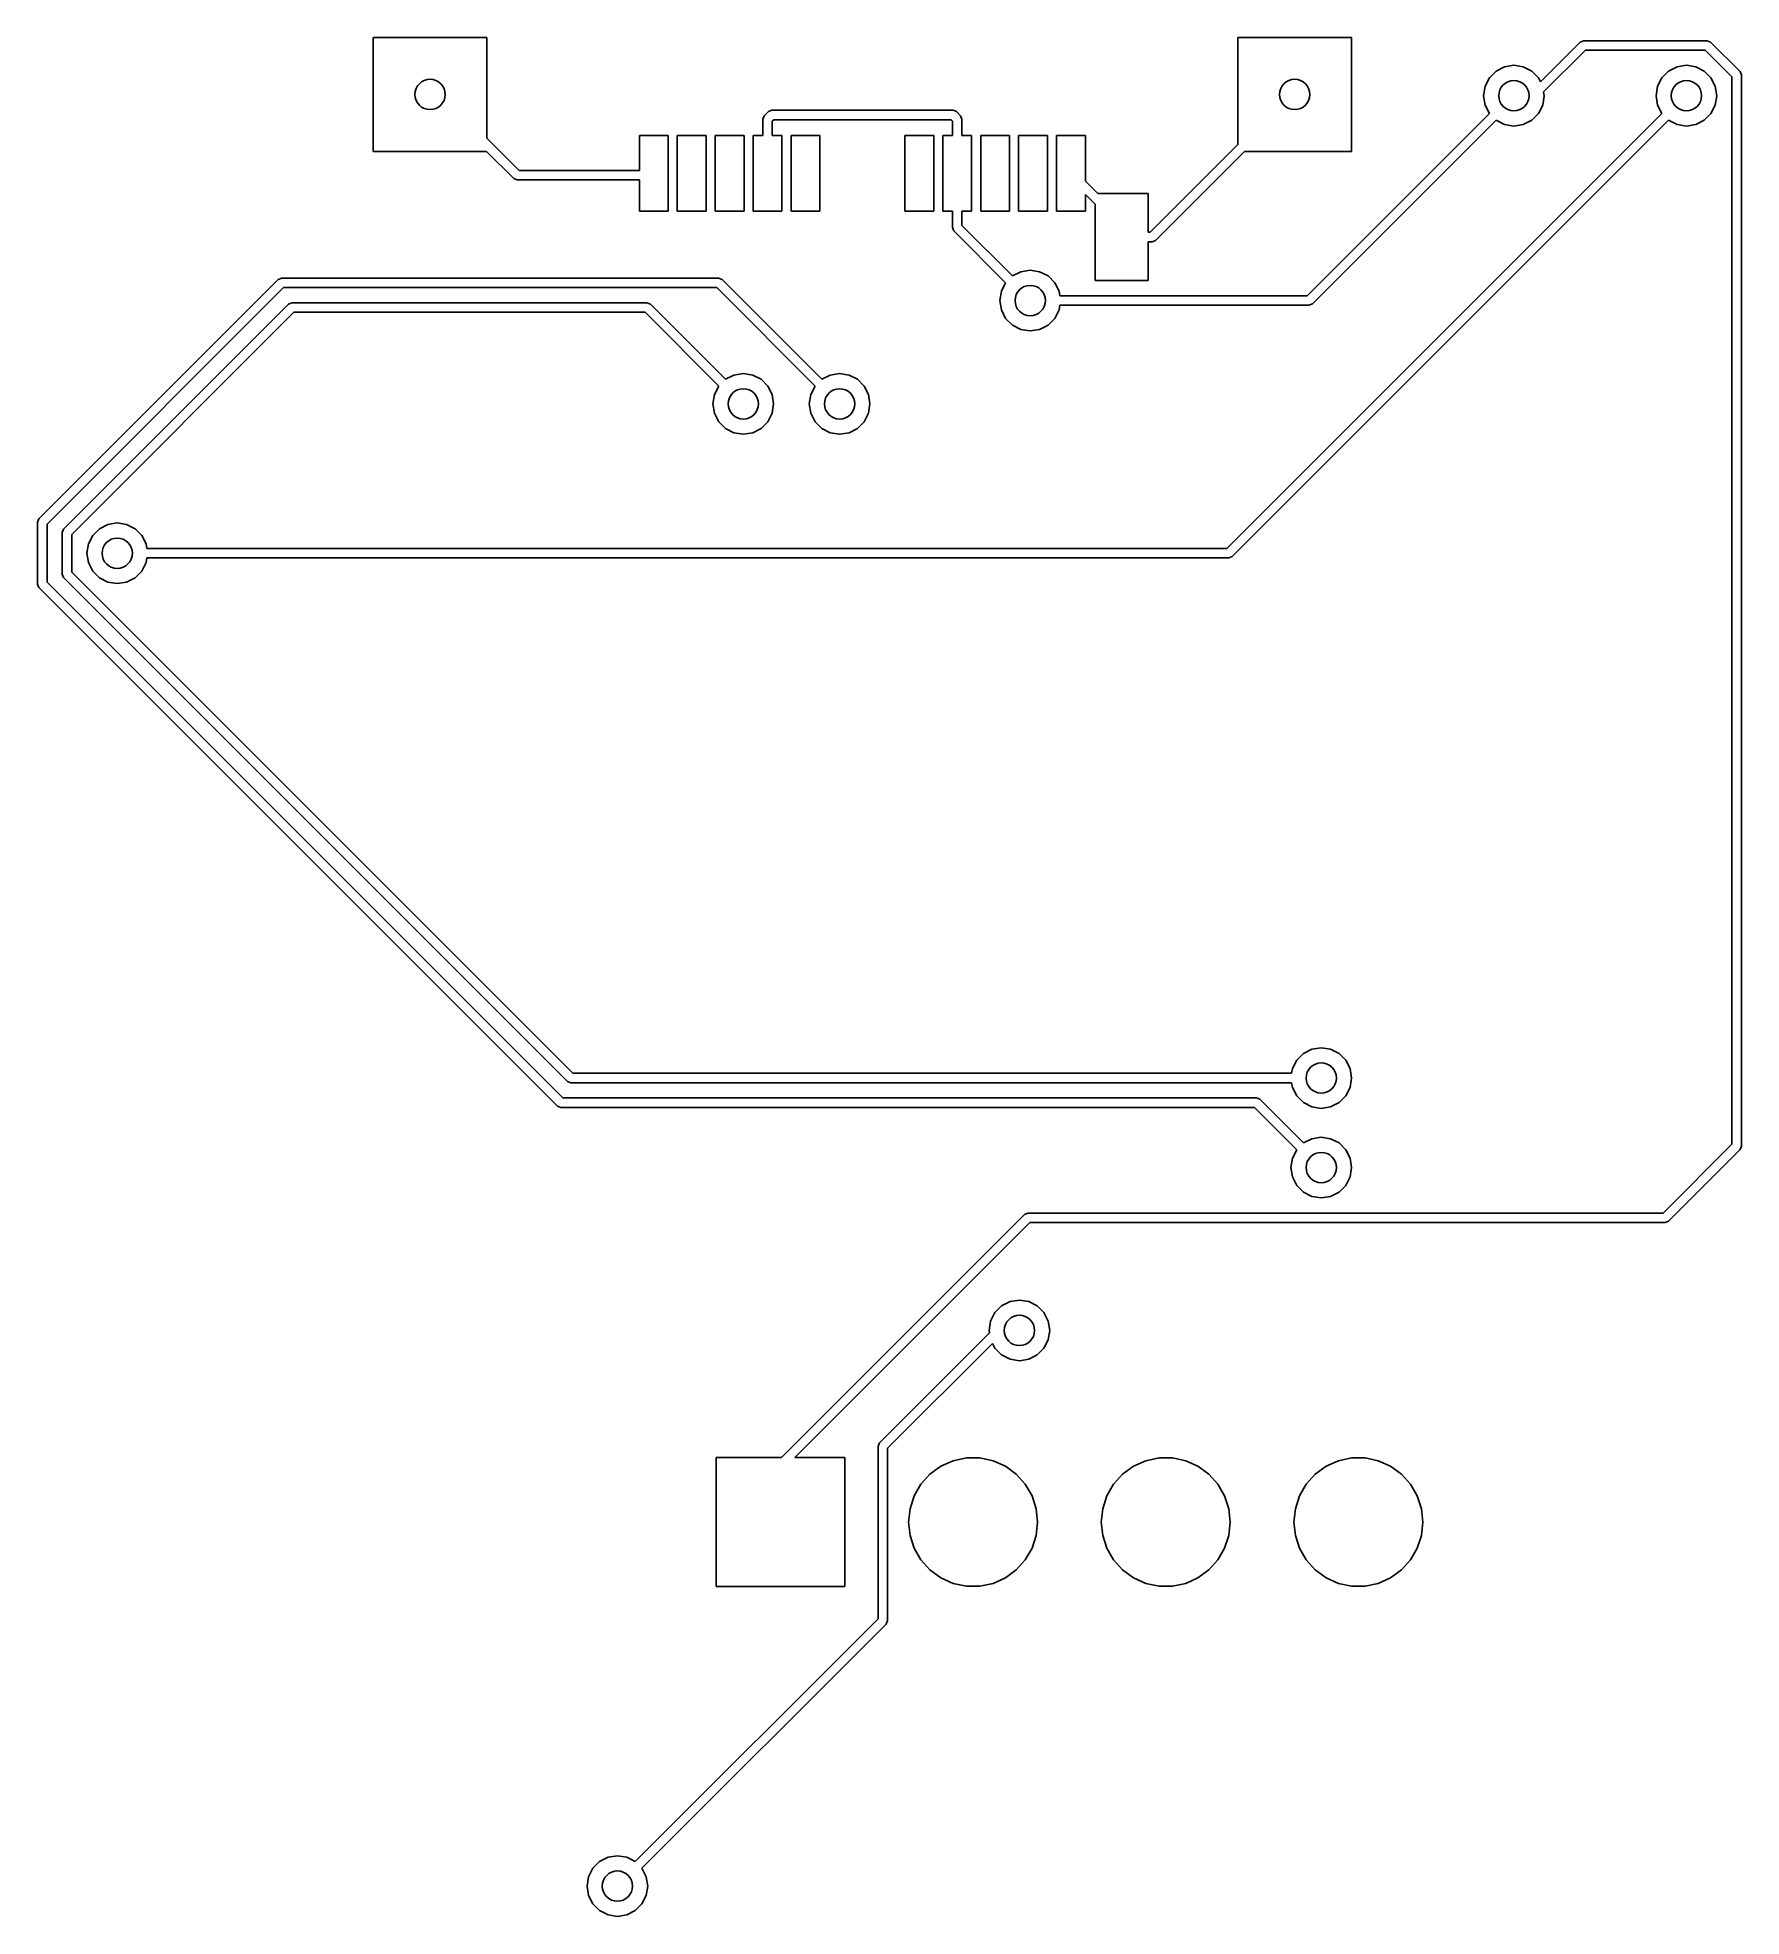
# Model space of a CAD drawing. Extents: x 2.534 to 3.418, y -4.386 to -3.41.
import ezdxf

# ---------------------------------------------------------------- set-up
doc = ezdxf.new("R2010")
doc.units = 0
doc.header["$MEASUREMENT"] = 0
doc.layers.add('BLACK', color=7, linetype='CONTINUOUS')

msp = doc.modelspace()

# ---------------------------------------------------------------- linework, layer by layer
at = {"layer": 'BLACK', "linetype": 'CONTINUOUS'}
for p, q in [((2.70787, -3.46945), (2.70787, -3.41039)), ((2.70787, -3.41039), (2.76693, -3.41039)), ((2.76693, -3.41039), (2.76693, -3.46265)), ((3.15669, -3.46597), (3.15669, -3.41039)), ((3.15669, -3.41039), (3.21575, -3.41039)), ((3.21575, -3.41039), (3.21575, -3.46945)), ((3.31379, -3.43335), (3.3344, -3.41273)), ((3.3344, -3.41273), (3.33491, -3.41252)), ((3.33491, -3.41252), (3.33614, -3.41201)), ((3.33614, -3.41201), (3.40037, -3.41201)), ((3.40037, -3.41201), (3.40211, -3.41273)), ((3.40211, -3.41273), (3.41739, -3.42801)), ((3.33716, -3.41693), (3.31545, -3.43864)), ((3.39935, -3.41693), (3.33716, -3.41693)), ((3.41319, -3.43077), (3.39935, -3.41693)), ((3.28502, -3.43568), (3.28726, -3.43129)), ((3.28726, -3.43129), (3.29074, -3.42781)), ((3.29074, -3.42781), (3.29513, -3.42557)), ((3.29513, -3.42557), (3.3, -3.4248)), ((3.3, -3.4248), (3.30487, -3.42557)), ((3.30487, -3.42557), (3.30926, -3.42781)), ((3.30926, -3.42781), (3.31274, -3.43129)), ((3.31274, -3.43129), (3.31379, -3.43335)), ((3.37459, -3.43568), (3.37683, -3.43129)), ((3.37683, -3.43129), (3.38031, -3.42781)), ((3.38031, -3.42781), (3.3847, -3.42557)), ((3.3847, -3.42557), (3.38957, -3.4248)), ((3.38957, -3.4248), (3.39443, -3.42557)), ((3.39443, -3.42557), (3.39882, -3.42781)), ((3.39882, -3.42781), (3.40231, -3.43129)), ((3.40231, -3.43129), (3.40454, -3.43568)), ((3.41319, -3.98491), (3.41319, -3.43077)), ((3.41739, -3.42801), (3.41811, -3.42975)), ((3.41811, -3.42975), (3.41811, -3.98593)), ((3.28425, -3.44055), (3.28502, -3.43568)), ((3.28502, -3.44542), (3.28425, -3.44055)), ((3.31575, -3.44055), (3.31498, -3.44542)), ((3.31545, -3.43864), (3.31575, -3.44055)), ((3.37382, -3.44055), (3.37459, -3.43568)), ((3.37459, -3.44542), (3.37382, -3.44055)), ((3.40454, -3.43568), (3.40531, -3.44055)), ((3.40531, -3.44055), (3.40454, -3.44542)), ((2.91014, -3.45272), (2.91086, -3.45098)), ((2.91014, -3.46118), (2.91014, -3.45272)), ((2.91086, -3.45098), (2.91302, -3.44881)), ((2.91302, -3.44881), (2.91476, -3.44809)), ((2.91476, -3.44809), (3.00886, -3.44809)), ((2.91578, -3.45301), (2.91506, -3.45374)), ((3.00784, -3.45301), (2.91578, -3.45301)), ((3.00856, -3.45374), (3.00784, -3.45301)), ((3.00886, -3.44809), (3.0106, -3.44881)), ((3.0106, -3.44881), (3.01276, -3.45098)), ((3.01276, -3.45098), (3.01348, -3.45272)), ((3.01348, -3.45272), (3.01348, -3.46118)), ((3.15099, -3.67565), (3.37683, -3.44981)), ((3.19262, -3.54445), (3.28726, -3.44981)), ((3.28726, -3.44981), (3.28502, -3.44542)), ((3.28726, -3.44981), (3.28726, -3.44981)), ((3.31274, -3.44981), (3.30926, -3.45329)), ((3.31498, -3.44542), (3.31274, -3.44981)), ((3.37683, -3.44981), (3.37459, -3.44542)), ((3.37683, -3.44981), (3.37683, -3.44981)), ((3.40231, -3.44981), (3.39882, -3.45329)), ((3.40454, -3.44542), (3.40231, -3.44981)), ((2.76693, -3.46265), (2.78363, -3.47935)), ((2.84606, -3.47935), (2.84606, -3.46118)), ((2.84606, -3.46118), (2.86102, -3.46118)), ((2.86102, -3.46118), (2.86102, -3.50055)), ((2.86575, -3.50055), (2.86575, -3.46118)), ((2.86575, -3.46118), (2.88071, -3.46118)), ((2.88071, -3.46118), (2.88071, -3.50055)), ((2.88543, -3.50055), (2.88543, -3.46118)), ((2.88543, -3.46118), (2.90039, -3.46118)), ((2.90039, -3.46118), (2.90039, -3.50055)), ((2.90512, -3.50055), (2.90512, -3.46118)), ((2.90512, -3.46118), (2.91014, -3.46118)), ((2.91506, -3.45374), (2.91506, -3.46118)), ((2.91506, -3.46118), (2.92008, -3.46118)), ((2.92008, -3.46118), (2.92008, -3.50055)), ((2.9248, -3.50055), (2.9248, -3.46118)), ((2.9248, -3.46118), (2.93976, -3.46118)), ((2.93976, -3.46118), (2.93976, -3.50055)), ((2.98386, -3.50055), (2.98386, -3.46118)), ((2.98386, -3.46118), (2.99882, -3.46118)), ((2.99882, -3.46118), (2.99882, -3.50055)), ((3.00354, -3.50055), (3.00354, -3.46118)), ((3.00354, -3.46118), (3.00856, -3.46118)), ((3.00856, -3.46118), (3.00856, -3.45374)), ((3.01348, -3.46118), (3.0185, -3.46118)), ((3.0185, -3.46118), (3.0185, -3.50055)), ((3.02323, -3.50055), (3.02323, -3.46118)), ((3.02323, -3.46118), (3.03819, -3.46118)), ((3.03819, -3.46118), (3.03819, -3.50055)), ((3.04291, -3.50055), (3.04291, -3.46118)), ((3.04291, -3.46118), (3.05787, -3.46118)), ((3.05787, -3.46118), (3.05787, -3.50055)), ((3.0626, -3.50055), (3.0626, -3.46118)), ((3.0626, -3.46118), (3.07756, -3.46118)), ((3.07756, -3.46118), (3.07756, -3.48487)), ((3.38031, -3.45329), (3.15375, -3.67985)), ((3.29074, -3.45329), (3.19538, -3.54865)), ((3.29513, -3.45553), (3.29074, -3.45329)), ((3.29074, -3.45329), (3.29074, -3.45329)), ((3.3, -3.4563), (3.29513, -3.45553)), ((3.30487, -3.45553), (3.3, -3.4563)), ((3.30926, -3.45329), (3.30487, -3.45553)), ((3.3847, -3.45553), (3.38031, -3.45329)), ((3.38031, -3.45329), (3.38031, -3.45329)), ((3.38957, -3.4563), (3.3847, -3.45553)), ((3.39443, -3.45553), (3.38957, -3.4563)), ((3.39882, -3.45329), (3.39443, -3.45553)), ((2.76677, -3.46945), (2.70787, -3.46945)), ((2.78087, -3.48355), (2.76677, -3.46945)), ((3.11119, -3.51148), (3.15669, -3.46597)), ((3.16017, -3.46945), (3.11394, -3.51568)), ((3.21575, -3.46945), (3.16017, -3.46945)), ((2.78363, -3.47935), (2.84606, -3.47935)), ((2.78261, -3.48427), (2.78087, -3.48355)), ((2.78087, -3.48355), (2.78087, -3.48355)), ((2.84606, -3.48427), (2.78261, -3.48427)), ((2.84606, -3.50055), (2.84606, -3.48427)), ((3.07756, -3.48487), (3.08399, -3.4913)), ((3.08268, -3.49694), (3.07756, -3.49183)), ((3.07756, -3.49183), (3.07756, -3.50055)), ((3.08399, -3.4913), (3.11024, -3.4913)), ((3.11024, -3.4913), (3.11024, -3.51148)), ((2.86102, -3.50055), (2.84606, -3.50055)), ((2.88071, -3.50055), (2.86575, -3.50055)), ((2.90039, -3.50055), (2.88543, -3.50055)), ((2.92008, -3.50055), (2.90512, -3.50055)), ((2.93976, -3.50055), (2.9248, -3.50055)), ((2.99882, -3.50055), (2.98386, -3.50055)), ((3.00856, -3.50055), (3.00354, -3.50055)), ((3.00856, -3.50902), (3.00856, -3.50055)), ((3.0185, -3.50055), (3.01348, -3.50055)), ((3.01348, -3.50055), (3.01348, -3.508)), ((3.03819, -3.50055), (3.02323, -3.50055)), ((3.05787, -3.50055), (3.04291, -3.50055)), ((3.07756, -3.50055), (3.0626, -3.50055)), ((3.08268, -3.53657), (3.08268, -3.49694)), ((3.00928, -3.51076), (3.00856, -3.50902)), ((3.03618, -3.53765), (3.00928, -3.51076)), ((3.01348, -3.508), (3.03966, -3.53417)), ((3.11024, -3.51148), (3.11119, -3.51148)), ((3.1122, -3.5164), (3.11024, -3.5164)), ((3.11024, -3.5164), (3.11024, -3.53657)), ((3.11394, -3.51568), (3.1122, -3.5164)), ((2.53438, -3.66027), (2.65863, -3.53602)), ((2.66139, -3.54022), (2.53858, -3.66303)), ((2.65863, -3.53602), (2.66037, -3.5353)), ((2.65863, -3.53602), (2.65863, -3.53602)), ((2.66037, -3.5353), (2.8872, -3.5353)), ((2.88619, -3.54022), (2.66139, -3.54022)), ((2.93726, -3.59129), (2.88619, -3.54022)), ((2.8872, -3.5353), (2.88894, -3.53602)), ((2.88894, -3.53602), (2.94074, -3.58781)), ((3.03394, -3.54204), (3.03618, -3.53765)), ((3.03618, -3.53765), (3.03618, -3.53765)), ((3.03966, -3.53417), (3.04405, -3.53193)), ((3.03966, -3.53417), (3.03966, -3.53417)), ((3.04405, -3.53193), (3.04892, -3.53116)), ((3.04892, -3.53116), (3.05378, -3.53193)), ((3.05378, -3.53193), (3.05817, -3.53417)), ((3.05817, -3.53417), (3.06166, -3.53765)), ((3.06166, -3.53765), (3.06389, -3.54204)), ((3.11024, -3.53657), (3.08268, -3.53657)), ((2.54718, -3.66557), (2.66393, -3.54881)), ((2.66393, -3.54881), (2.66567, -3.54809)), ((2.66567, -3.54809), (2.85, -3.54809)), ((2.85, -3.54809), (2.85174, -3.54881)), ((2.85174, -3.54881), (2.89074, -3.58781)), ((3.03317, -3.54691), (3.03394, -3.54204)), ((3.03394, -3.55178), (3.03317, -3.54691)), ((3.06389, -3.54204), (3.06428, -3.54445)), ((3.06428, -3.54937), (3.06389, -3.55178)), ((3.06428, -3.54445), (3.19262, -3.54445)), ((3.19364, -3.54937), (3.06428, -3.54937)), ((3.19538, -3.54865), (3.19364, -3.54937)), ((2.66669, -3.55301), (2.55138, -3.66833)), ((2.84898, -3.55301), (2.66669, -3.55301)), ((2.88726, -3.59129), (2.84898, -3.55301)), ((3.03618, -3.55617), (3.03394, -3.55178)), ((3.03966, -3.55965), (3.03618, -3.55617)), ((3.04405, -3.56189), (3.03966, -3.55965)), ((3.05817, -3.55965), (3.05378, -3.56189)), ((3.06166, -3.55617), (3.05817, -3.55965)), ((3.06389, -3.55178), (3.06166, -3.55617)), ((3.04892, -3.56266), (3.04405, -3.56189)), ((3.05378, -3.56189), (3.04892, -3.56266)), ((2.89074, -3.58781), (2.89513, -3.58557)), ((2.89074, -3.58781), (2.89074, -3.58781)), ((2.89513, -3.58557), (2.9, -3.5848)), ((2.9, -3.5848), (2.90487, -3.58557)), ((2.90487, -3.58557), (2.90926, -3.58781)), ((2.90926, -3.58781), (2.91274, -3.59129)), ((2.94074, -3.58781), (2.94513, -3.58557)), ((2.94074, -3.58781), (2.94074, -3.58781)), ((2.94513, -3.58557), (2.95, -3.5848)), ((2.95, -3.5848), (2.95487, -3.58557)), ((2.95487, -3.58557), (2.95926, -3.58781)), ((2.95926, -3.58781), (2.96274, -3.59129)), ((2.88425, -3.60055), (2.88502, -3.59568)), ((2.88502, -3.59568), (2.88726, -3.59129)), ((2.88726, -3.59129), (2.88726, -3.59129)), ((2.91274, -3.59129), (2.91498, -3.59568)), ((2.91498, -3.59568), (2.91575, -3.60055)), ((2.93425, -3.60055), (2.93502, -3.59568)), ((2.93502, -3.59568), (2.93726, -3.59129)), ((2.93726, -3.59129), (2.93726, -3.59129)), ((2.96274, -3.59129), (2.96498, -3.59568)), ((2.96498, -3.59568), (2.96575, -3.60055)), ((2.88502, -3.60542), (2.88425, -3.60055)), ((2.88726, -3.60981), (2.88502, -3.60542)), ((2.91498, -3.60542), (2.91274, -3.60981)), ((2.91575, -3.60055), (2.91498, -3.60542)), ((2.93502, -3.60542), (2.93425, -3.60055)), ((2.93726, -3.60981), (2.93502, -3.60542)), ((2.96498, -3.60542), (2.96274, -3.60981)), ((2.96575, -3.60055), (2.96498, -3.60542)), ((2.89074, -3.61329), (2.88726, -3.60981)), ((2.89513, -3.61553), (2.89074, -3.61329)), ((2.9, -3.6163), (2.89513, -3.61553)), ((2.90487, -3.61553), (2.9, -3.6163)), ((2.90926, -3.61329), (2.90487, -3.61553)), ((2.91274, -3.60981), (2.90926, -3.61329)), ((2.94074, -3.61329), (2.93726, -3.60981)), ((2.94513, -3.61553), (2.94074, -3.61329)), ((2.95, -3.6163), (2.94513, -3.61553)), ((2.95487, -3.61553), (2.95, -3.6163)), ((2.95926, -3.61329), (2.95487, -3.61553)), ((2.96274, -3.60981), (2.95926, -3.61329)), ((2.53366, -3.66201), (2.53438, -3.66027)), ((2.53366, -3.69421), (2.53366, -3.66201)), ((2.53438, -3.66027), (2.53438, -3.66027)), ((2.53858, -3.66303), (2.53858, -3.69319)), ((2.54646, -3.66731), (2.54718, -3.66557)), ((2.54646, -3.68891), (2.54646, -3.66731)), ((2.54718, -3.66557), (2.54718, -3.66557)), ((2.56226, -3.66885), (2.56574, -3.66537)), ((2.56574, -3.66537), (2.57013, -3.66313)), ((2.57013, -3.66313), (2.575, -3.66236)), ((2.575, -3.66236), (2.57987, -3.66313)), ((2.57987, -3.66313), (2.58426, -3.66537)), ((2.58426, -3.66537), (2.58774, -3.66885)), ((2.55138, -3.66833), (2.55138, -3.68789)), ((2.55925, -3.67811), (2.56002, -3.67324)), ((2.56002, -3.67324), (2.56226, -3.66885)), ((2.58774, -3.66885), (2.58998, -3.67324)), ((2.58998, -3.67324), (2.59036, -3.67565)), ((2.59036, -3.67565), (3.15099, -3.67565)), ((2.56002, -3.68298), (2.55925, -3.67811)), ((2.56226, -3.68737), (2.56002, -3.68298)), ((2.58998, -3.68298), (2.58774, -3.68737)), ((2.59036, -3.68057), (2.58998, -3.68298)), ((3.15201, -3.68057), (2.59036, -3.68057)), ((3.15375, -3.67985), (3.15201, -3.68057)), ((2.53438, -3.69595), (2.53366, -3.69421)), ((2.80351, -3.96509), (2.53438, -3.69595)), ((2.53858, -3.69319), (2.80627, -3.96089)), ((2.54718, -3.69065), (2.54646, -3.68891)), ((2.80881, -3.95229), (2.54718, -3.69065)), ((2.55138, -3.68789), (2.81157, -3.94809)), ((2.56574, -3.69085), (2.56226, -3.68737)), ((2.57013, -3.69309), (2.56574, -3.69085)), ((2.575, -3.69386), (2.57013, -3.69309)), ((2.57987, -3.69309), (2.575, -3.69386)), ((2.58426, -3.69085), (2.57987, -3.69309)), ((2.58774, -3.68737), (2.58426, -3.69085)), ((3.18726, -3.94129), (3.19074, -3.93781)), ((3.19074, -3.93781), (3.19513, -3.93557)), ((3.19513, -3.93557), (3.2, -3.9348)), ((3.2, -3.9348), (3.20487, -3.93557)), ((3.20487, -3.93557), (3.20926, -3.93781)), ((3.20926, -3.93781), (3.21274, -3.94129)), ((2.81157, -3.94809), (3.18464, -3.94809)), ((3.18464, -3.94809), (3.18502, -3.94568)), ((3.18502, -3.94568), (3.18726, -3.94129)), ((3.21274, -3.94129), (3.21498, -3.94568)), ((3.21498, -3.94568), (3.21575, -3.95055)), ((2.81055, -3.95301), (2.80881, -3.95229)), ((3.18464, -3.95301), (2.81055, -3.95301)), ((3.18502, -3.95542), (3.18464, -3.95301)), ((3.18726, -3.95981), (3.18502, -3.95542)), ((3.19074, -3.96329), (3.18726, -3.95981)), ((3.21274, -3.95981), (3.20926, -3.96329)), ((3.21498, -3.95542), (3.21274, -3.95981)), ((3.21575, -3.95055), (3.21498, -3.95542)), ((2.80525, -3.96581), (2.80351, -3.96509)), ((3.1653, -3.96581), (2.80525, -3.96581)), ((2.80627, -3.96089), (3.16632, -3.96089)), ((3.18726, -3.98777), (3.1653, -3.96581)), ((3.16632, -3.96089), (3.16806, -3.96161)), ((3.16806, -3.96161), (3.19074, -3.98429)), ((3.19513, -3.96553), (3.19074, -3.96329)), ((3.2, -3.9663), (3.19513, -3.96553)), ((3.20487, -3.96553), (3.2, -3.9663)), ((3.20926, -3.96329), (3.20487, -3.96553)), ((3.18502, -3.99216), (3.18726, -3.98777)), ((3.18726, -3.98777), (3.18726, -3.98777)), ((3.19074, -3.98429), (3.19513, -3.98205)), ((3.19074, -3.98429), (3.19074, -3.98429)), ((3.19513, -3.98205), (3.2, -3.98128)), ((3.2, -3.98128), (3.20487, -3.98205)), ((3.20487, -3.98205), (3.20926, -3.98429)), ((3.20926, -3.98429), (3.21274, -3.98777)), ((3.21274, -3.98777), (3.21498, -3.99216)), ((3.37745, -4.02065), (3.41319, -3.98491)), ((3.41739, -3.98767), (3.3802, -4.02485)), ((3.41811, -3.98593), (3.41739, -3.98767)), ((3.18425, -3.99703), (3.18502, -3.99216)), ((3.18502, -4.00189), (3.18425, -3.99703)), ((3.21498, -3.99216), (3.21575, -3.99703)), ((3.21575, -3.99703), (3.21498, -4.00189)), ((3.18726, -4.00628), (3.18502, -4.00189)), ((3.19074, -4.00977), (3.18726, -4.00628)), ((3.21274, -4.00628), (3.20926, -4.00977)), ((3.21498, -4.00189), (3.21274, -4.00628)), ((3.19513, -4.012), (3.19074, -4.00977)), ((3.2, -4.01278), (3.19513, -4.012)), ((3.20487, -4.012), (3.2, -4.01278)), ((3.20926, -4.00977), (3.20487, -4.012)), ((2.91975, -4.14764), (3.04602, -4.02137)), ((3.04878, -4.02557), (2.92671, -4.14764)), ((3.04602, -4.02137), (3.04776, -4.02065)), ((3.04776, -4.02065), (3.37745, -4.02065)), ((3.37846, -4.02557), (3.04878, -4.02557)), ((3.3802, -4.02485), (3.37846, -4.02557)), ((3.03405, -4.06887), (3.03844, -4.06664)), ((3.03844, -4.06664), (3.04331, -4.06587)), ((3.04331, -4.06587), (3.04817, -4.06664)), ((3.04817, -4.06664), (3.05256, -4.06887)), ((3.02756, -4.08161), (3.02833, -4.07675)), ((3.02833, -4.07675), (3.03057, -4.07236)), ((3.03057, -4.07236), (3.03405, -4.06887)), ((3.05256, -4.06887), (3.05605, -4.07236)), ((3.05605, -4.07236), (3.05828, -4.07675)), ((3.05828, -4.07675), (3.05906, -4.08161)), ((2.9707, -4.13999), (3.02777, -4.08293)), ((3.02777, -4.08293), (3.02756, -4.08161)), ((3.05828, -4.08648), (3.05605, -4.09087)), ((3.05906, -4.08161), (3.05828, -4.08648)), ((3.02929, -4.08836), (2.9749, -4.14275)), ((3.03057, -4.09087), (3.02929, -4.08836)), ((3.03405, -4.09435), (3.03057, -4.09087)), ((3.03844, -4.09659), (3.03405, -4.09435)), ((3.04331, -4.09736), (3.03844, -4.09659)), ((3.04817, -4.09659), (3.04331, -4.09736)), ((3.05256, -4.09435), (3.04817, -4.09659)), ((3.05605, -4.09087), (3.05256, -4.09435)), ((2.96998, -4.14173), (2.9707, -4.13999)), ((2.96998, -4.23126), (2.96998, -4.14173)), ((2.9707, -4.13999), (2.9707, -4.13999)), ((2.9749, -4.14275), (2.9749, -4.23228)), ((2.88583, -4.21457), (2.88583, -4.14764)), ((2.88583, -4.14764), (2.91975, -4.14764)), ((2.92671, -4.14764), (2.95276, -4.14764)), ((2.95276, -4.14764), (2.95276, -4.21457)), ((2.9969, -4.15623), (3.00256, -4.15212)), ((3.00256, -4.15212), (3.00895, -4.14928)), ((3.00895, -4.14928), (3.01579, -4.14782)), ((3.01579, -4.14782), (3.02279, -4.14782)), ((3.02279, -4.14782), (3.02963, -4.14928)), ((3.02963, -4.14928), (3.03602, -4.15212)), ((3.03602, -4.15212), (3.04168, -4.15623)), ((3.0969, -4.15623), (3.10256, -4.15212)), ((3.10256, -4.15212), (3.10895, -4.14928)), ((3.10895, -4.14928), (3.11579, -4.14782)), ((3.11579, -4.14782), (3.12279, -4.14782)), ((3.12279, -4.14782), (3.12963, -4.14928)), ((3.12963, -4.14928), (3.13602, -4.15212)), ((3.13602, -4.15212), (3.14168, -4.15623)), ((3.1969, -4.15623), (3.20256, -4.15212)), ((3.20256, -4.15212), (3.20895, -4.14928)), ((3.20895, -4.14928), (3.21579, -4.14782)), ((3.21579, -4.14782), (3.22279, -4.14782)), ((3.22279, -4.14782), (3.22963, -4.14928)), ((3.22963, -4.14928), (3.23602, -4.15212)), ((3.23602, -4.15212), (3.24168, -4.15623)), ((2.98872, -4.16749), (2.99222, -4.16143)), ((2.99222, -4.16143), (2.9969, -4.15623)), ((3.04168, -4.15623), (3.04636, -4.16143)), ((3.04636, -4.16143), (3.04986, -4.16749)), ((3.08872, -4.16749), (3.09222, -4.16143)), ((3.09222, -4.16143), (3.0969, -4.15623)), ((3.14168, -4.15623), (3.14636, -4.16143)), ((3.14636, -4.16143), (3.14986, -4.16749)), ((3.18872, -4.16749), (3.19222, -4.16143)), ((3.19222, -4.16143), (3.1969, -4.15623)), ((3.24168, -4.15623), (3.24636, -4.16143)), ((3.24636, -4.16143), (3.24986, -4.16749)), ((2.98583, -4.1811), (2.98656, -4.17414)), ((2.98656, -4.17414), (2.98872, -4.16749)), ((3.04986, -4.16749), (3.05202, -4.17414)), ((3.05202, -4.17414), (3.05276, -4.1811)), ((3.08583, -4.1811), (3.08656, -4.17414)), ((3.08656, -4.17414), (3.08872, -4.16749)), ((3.14986, -4.16749), (3.15202, -4.17414)), ((3.15202, -4.17414), (3.15276, -4.1811)), ((3.18583, -4.1811), (3.18656, -4.17414)), ((3.18656, -4.17414), (3.18872, -4.16749)), ((3.24986, -4.16749), (3.25202, -4.17414)), ((3.25202, -4.17414), (3.25276, -4.1811)), ((2.98656, -4.18806), (2.98583, -4.1811)), ((3.05276, -4.1811), (3.05202, -4.18806)), ((3.08656, -4.18806), (3.08583, -4.1811)), ((3.15276, -4.1811), (3.15202, -4.18806)), ((3.18656, -4.18806), (3.18583, -4.1811)), ((3.25276, -4.1811), (3.25202, -4.18806)), ((2.98872, -4.19471), (2.98656, -4.18806)), ((3.05202, -4.18806), (3.04986, -4.19471)), ((3.08872, -4.19471), (3.08656, -4.18806)), ((3.15202, -4.18806), (3.14986, -4.19471)), ((3.18872, -4.19471), (3.18656, -4.18806)), ((3.25202, -4.18806), (3.24986, -4.19471)), ((2.99222, -4.20077), (2.98872, -4.19471)), ((2.9969, -4.20597), (2.99222, -4.20077)), ((3.04636, -4.20077), (3.04168, -4.20597)), ((3.04986, -4.19471), (3.04636, -4.20077)), ((3.09222, -4.20077), (3.08872, -4.19471)), ((3.0969, -4.20597), (3.09222, -4.20077)), ((3.14636, -4.20077), (3.14168, -4.20597)), ((3.14986, -4.19471), (3.14636, -4.20077)), ((3.19222, -4.20077), (3.18872, -4.19471)), ((3.1969, -4.20597), (3.19222, -4.20077)), ((3.24636, -4.20077), (3.24168, -4.20597)), ((3.24986, -4.19471), (3.24636, -4.20077)), ((3.00256, -4.21008), (2.9969, -4.20597)), ((3.00895, -4.21293), (3.00256, -4.21008)), ((3.01579, -4.21438), (3.00895, -4.21293)), ((3.02963, -4.21293), (3.02279, -4.21438)), ((3.03602, -4.21008), (3.02963, -4.21293)), ((3.04168, -4.20597), (3.03602, -4.21008)), ((3.10256, -4.21008), (3.0969, -4.20597)), ((3.10895, -4.21293), (3.10256, -4.21008)), ((3.11579, -4.21438), (3.10895, -4.21293)), ((3.12963, -4.21293), (3.12279, -4.21438)), ((3.13602, -4.21008), (3.12963, -4.21293)), ((3.14168, -4.20597), (3.13602, -4.21008)), ((3.20256, -4.21008), (3.1969, -4.20597)), ((3.20895, -4.21293), (3.20256, -4.21008)), ((3.21579, -4.21438), (3.20895, -4.21293)), ((3.22963, -4.21293), (3.22279, -4.21438)), ((3.23602, -4.21008), (3.22963, -4.21293)), ((3.24168, -4.20597), (3.23602, -4.21008)), ((2.95276, -4.21457), (2.88583, -4.21457)), ((3.02279, -4.21438), (3.01579, -4.21438)), ((3.12279, -4.21438), (3.11579, -4.21438)), ((3.22279, -4.21438), (3.21579, -4.21438)), ((2.8439, -4.35734), (2.96998, -4.23126)), ((2.9749, -4.23228), (2.97439, -4.23351)), ((2.97418, -4.23402), (2.84738, -4.36082)), ((2.97439, -4.23351), (2.97418, -4.23402)), ((2.82191, -4.36082), (2.82539, -4.35734)), ((2.82539, -4.35734), (2.82978, -4.3551)), ((2.82978, -4.3551), (2.83465, -4.35433)), ((2.83465, -4.35433), (2.83951, -4.3551)), ((2.83951, -4.3551), (2.8439, -4.35734)), ((2.8439, -4.35734), (2.8439, -4.35734)), ((2.8189, -4.37008), (2.81967, -4.36521)), ((2.81967, -4.36521), (2.82191, -4.36082)), ((2.84738, -4.36082), (2.84739, -4.36082)), ((2.84739, -4.36082), (2.84962, -4.36521)), ((2.84962, -4.36521), (2.85039, -4.37008)), ((2.81967, -4.37495), (2.8189, -4.37008)), ((2.82191, -4.37934), (2.81967, -4.37495)), ((2.82539, -4.38282), (2.82191, -4.37934)), ((2.84739, -4.37934), (2.8439, -4.38282)), ((2.84962, -4.37495), (2.84739, -4.37934)), ((2.85039, -4.37008), (2.84962, -4.37495)), ((2.82978, -4.38506), (2.82539, -4.38282)), ((2.83465, -4.38583), (2.82978, -4.38506)), ((2.83951, -4.38506), (2.83465, -4.38583)), ((2.8439, -4.38282), (2.83951, -4.38506))]:
    msp.add_line(p, q, dxfattribs=at)
at = {"layer": 'BLACK'}
for centre in [(2.7374, -3.43992), (3.18622, -3.43992), (3.3, -3.44055), (3.38957, -3.44055), (3.04892, -3.54691), (2.9, -3.60055), (2.95, -3.60055), (2.575, -3.67811), (3.2, -3.95055), (3.2, -3.99703), (3.04331, -4.08161), (2.83465, -4.37008)]:
    msp.add_circle(centre, 0.00787, dxfattribs=at)

doc.saveas('drawing.dxf')
